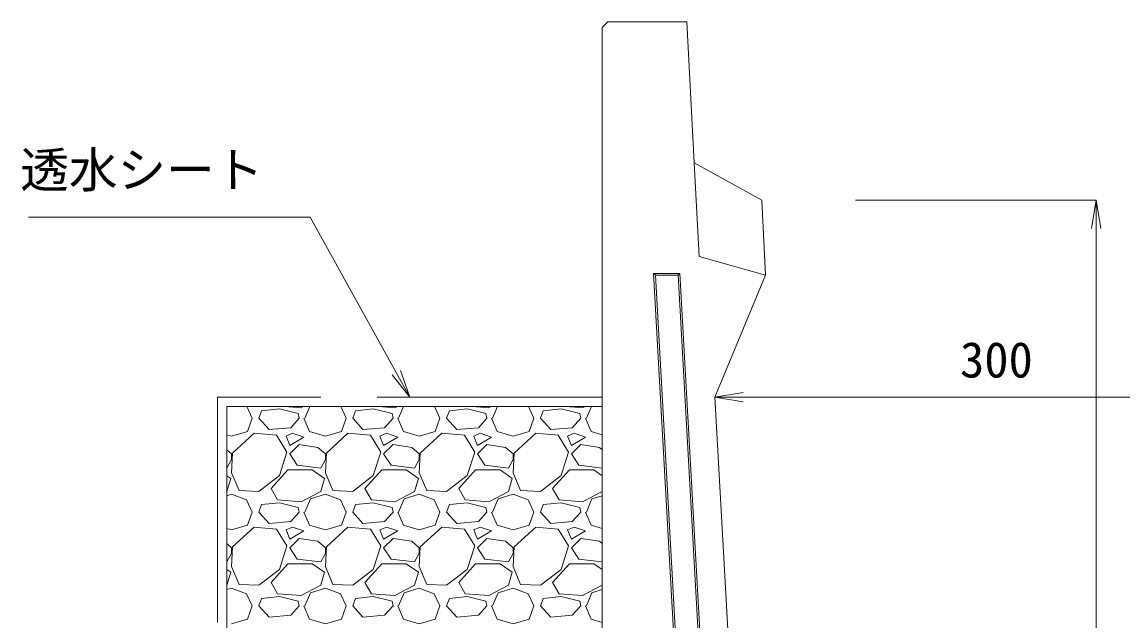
# Model space of a CAD drawing. Units: millimetres at full size, sheet at 1:20; details may follow other scales. Extents: x 0 to 23340, y -4498 to 8520.
# Drawn here: x 8338 to 8924, y 4542 to 4861 of the extents above; entities that cross this region are included whole.
import ezdxf
from ezdxf.enums import TextEntityAlignment as Align

# ---------------------------------------------------------------- set-up
doc = ezdxf.new("R2010")
doc.units = ezdxf.units.MM
doc.header["$LTSCALE"] = 20
doc.linetypes.add('DASHED', pattern=[7.5, 6, -1.5])
for name, color, linetype, lineweight in [('KIJUN', 5, 'Continuous', 5), ('SUNPO', 3, 'Continuous', 13), ('ﾊｯﾁﾝｸﾞ', 7, 'Continuous', 5)]:
    doc.layers.add(name, color=color, linetype=linetype, lineweight=lineweight)
doc.styles.add('ＭＳ ゴシック', font='')
doc.styles.get('ＭＳ ゴシック').set_extended_font_data('MS Gothic')

# ---------------------------------------------------------------- blocks, each defined once
blk = doc.blocks.new('open_arrow')
at = {"color": 0, "linetype": 'Continuous', "lineweight": -2}
blk.add_lwpolyline([(7.5, 1.25), (0, 0), (7.5, -1.25)], dxfattribs=at)

msp = doc.modelspace()

# ---------------------------------------------------------------- linework, layer by layer
at = {"layer": 'KIJUN'}
for p, q in [((8674.75, 4727.2), (8675.81, 4726.2)), ((8688.77, 4727.2), (8687.83, 4726.2))]:
    msp.add_line(p, q, dxfattribs=at)
at = {"layer": 'KIJUN', "color": 7, "lineweight": 13}
for points in [[(8696.48, 4786.2), (8692.48, 4861.2), (8650.48, 4861.2), (8647.48, 4858.2), (8647.48, 3676.2), (8667.48, 3656.2), (9047.48, 3656.2), (9067.48, 3676.2), (9067.48, 4858.2), (9064.48, 4861.2), (9022.48, 4861.2), (9018.48, 4786.2), (8982.48, 4766.2), (8980.48, 4726.2), (9007.48, 4661.2), (8960.12, 3813.41)], [(8754.85, 3813.41), (8707.48, 4661.2), (8734.48, 4726.2), (8732.48, 4766.2), (8696.48, 4786.2)]]:
    msp.add_lwpolyline(points, dxfattribs=at)
at = {"layer": 'KIJUN', "color": 7, "linetype": 'DASHED', "lineweight": 13}
for points in [[(8734.48, 4726.2), (8699.15, 4736.2), (8696.48, 4786.2)], [(8647.48, 4661.2), (8442.48, 4661.2), (8442.48, 3451.2), (9272.48, 3451.2), (9272.48, 4661.2), (9067.48, 4661.2)]]:
    msp.add_lwpolyline(points, dxfattribs=at)
at = {"layer": 'KIJUN'}
for points in [[(8739.87, 3812.57), (8688.77, 4727.2), (8674.75, 4727.2), (8725.89, 3811.79)], [(8738.87, 3812.51), (8687.83, 4726.2), (8675.81, 4726.2), (8726.89, 3811.85)]]:
    msp.add_lwpolyline(points, dxfattribs=at)
at = {"layer": 'KIJUN', "color": 7, "lineweight": 13}
msp.add_lwpolyline([(9067.48, 4656.2), (9067.48, 3676.2), (9047.48, 3656.2), (8667.48, 3656.2), (8647.48, 3676.2), (8647.48, 4656.2), (8447.48, 4656.2), (8447.48, 3456.2), (9267.48, 3456.2), (9267.48, 4656.2)], close=True, dxfattribs=at)
at = {"layer": 'SUNPO'}
for p, q in [((8782.48, 4766.2), (8910.57, 4766.2)), ((8910.57, 3766.2), (8910.57, 4766.2)), ((8707.48, 4661.2), (9007.48, 4661.2))]:
    msp.add_line(p, q, dxfattribs=at)
msp.add_lwpolyline([(8544.98, 4661.2), (8537.73, 4674.32), (8491.9, 4757.23), (8341.82, 4757.23)], dxfattribs=at)
at = {"layer": 'ﾊｯﾁﾝｸﾞ'}
for p, q in [((8458.14, 4656.2), (8461, 4650)), ((8464.5, 4650), (8466, 4654)), ((8475.5, 4655), (8466, 4654)), ((8485.5, 4652.5), (8475.5, 4655)), ((8487, 4655.5), (8478.3, 4656.2)), ((8488.33, 4656.2), (8487, 4655.5)), ((8489, 4650), (8491.66, 4656.2)), ((8508.14, 4656.2), (8511, 4650)), ((8514.5, 4650), (8516, 4654)), ((8525.5, 4655), (8516, 4654)), ((8535.5, 4652.5), (8525.5, 4655)), ((8537, 4655.5), (8528.3, 4656.2)), ((8538.33, 4656.2), (8537, 4655.5)), ((8539, 4650), (8541.66, 4656.2)), ((8558.14, 4656.2), (8561, 4650)), ((8564.5, 4650), (8566, 4654)), ((8575.5, 4655), (8566, 4654)), ((8585.5, 4652.5), (8575.5, 4655)), ((8587, 4655.5), (8578.3, 4656.2)), ((8588.33, 4656.2), (8587, 4655.5)), ((8589, 4650), (8591.66, 4656.2)), ((8608.14, 4656.2), (8611, 4650)), ((8614.5, 4650), (8616, 4654)), ((8625.5, 4655), (8616, 4654)), ((8635.5, 4652.5), (8625.5, 4655)), ((8637, 4655.5), (8628.3, 4656.2)), ((8638.33, 4656.2), (8637, 4655.5)), ((8639, 4650), (8641.66, 4656.2)), ((8458.5, 4643), (8461, 4650)), ((8470, 4644), (8464.5, 4650)), ((8486, 4650), (8481.5, 4645)), ((8486, 4650), (8485.5, 4652.5)), ((8488.5, 4650), (8491.5, 4643)), ((8508.5, 4643), (8511, 4650)), ((8520, 4644), (8514.5, 4650)), ((8536, 4650), (8531.5, 4645)), ((8536, 4650), (8535.5, 4652.5)), ((8538.5, 4650), (8541.5, 4643)), ((8558.5, 4643), (8561, 4650)), ((8570, 4644), (8564.5, 4650)), ((8586, 4650), (8581.5, 4645)), ((8586, 4650), (8585.5, 4652.5)), ((8588.5, 4650), (8591.5, 4643)), ((8608.5, 4643), (8611, 4650)), ((8620, 4644), (8614.5, 4650)), ((8636, 4650), (8631.5, 4645)), ((8636, 4650), (8635.5, 4652.5)), ((8638.5, 4650), (8641.5, 4643)), ((8450, 4640.5), (8458.5, 4643)), ((8462, 4642), (8450.5, 4631.5)), ((8474, 4641), (8462, 4642)), ((8481.5, 4645), (8470, 4644)), ((8482.5, 4642), (8479, 4640.5)), ((8488.5, 4640), (8482.5, 4642)), ((8491.5, 4643), (8500, 4640.5)), ((8500, 4640.5), (8508.5, 4643)), ((8512, 4642), (8500.5, 4631.5)), ((8524, 4641), (8512, 4642)), ((8531.5, 4645), (8520, 4644)), ((8532.5, 4642), (8529, 4640.5)), ((8538.5, 4640), (8532.5, 4642)), ((8541.5, 4643), (8550, 4640.5)), ((8550, 4640.5), (8558.5, 4643)), ((8562, 4642), (8550.5, 4631.5)), ((8574, 4641), (8562, 4642)), ((8581.5, 4645), (8570, 4644)), ((8582.5, 4642), (8579, 4640.5)), ((8588.5, 4640), (8582.5, 4642)), ((8591.5, 4643), (8600, 4640.5)), ((8600, 4640.5), (8608.5, 4643)), ((8612, 4642), (8600.5, 4631.5)), ((8624, 4641), (8612, 4642)), ((8631.5, 4645), (8620, 4644)), ((8632.5, 4642), (8629, 4640.5)), ((8638.5, 4640), (8632.5, 4642)), ((8641.5, 4643), (8647.48, 4641.24)), ((8447.48, 4641.24), (8450, 4640.5)), ((8479.5, 4632), (8474, 4641)), ((8479, 4640.5), (8481, 4635.5)), ((8481, 4635.5), (8488.5, 4640)), ((8486, 4636), (8481, 4631)), ((8496, 4634.5), (8486, 4636)), ((8529.5, 4632), (8524, 4641)), ((8529, 4640.5), (8531, 4635.5)), ((8531, 4635.5), (8538.5, 4640)), ((8536, 4636), (8531, 4631)), ((8546, 4634.5), (8536, 4636)), ((8579.5, 4632), (8574, 4641)), ((8579, 4640.5), (8581, 4635.5)), ((8581, 4635.5), (8588.5, 4640)), ((8586, 4636), (8581, 4631)), ((8596, 4634.5), (8586, 4636)), ((8629.5, 4632), (8624, 4641)), ((8629, 4640.5), (8631, 4635.5)), ((8631, 4635.5), (8638.5, 4640)), ((8636, 4636), (8631, 4631)), ((8646, 4634.5), (8636, 4636)), ((8450, 4631), (8447.48, 4633.2)), ((8450.5, 4631.5), (8450, 4621)), ((8450, 4628), (8450, 4631)), ((8475.5, 4619.5), (8479.5, 4632)), ((8481, 4631), (8485, 4625)), ((8500, 4631), (8496, 4634.5)), ((8500.5, 4631.5), (8500, 4621)), ((8500, 4628), (8500, 4631)), ((8525.5, 4619.5), (8529.5, 4632)), ((8531, 4631), (8535, 4625)), ((8550, 4631), (8546, 4634.5)), ((8550.5, 4631.5), (8550, 4621)), ((8550, 4628), (8550, 4631)), ((8575.5, 4619.5), (8579.5, 4632)), ((8581, 4631), (8585, 4625)), ((8600, 4631), (8596, 4634.5)), ((8600.5, 4631.5), (8600, 4621)), ((8600, 4628), (8600, 4631)), ((8625.5, 4619.5), (8629.5, 4632)), ((8631, 4631), (8635, 4625)), ((8647.48, 4633.2), (8646, 4634.5)), ((8447.5, 4623.5), (8450, 4628)), ((8485, 4625), (8497.5, 4623.5)), ((8497.5, 4623.5), (8500, 4628)), ((8535, 4625), (8547.5, 4623.5)), ((8547.5, 4623.5), (8550, 4628)), ((8585, 4625), (8597.5, 4623.5)), ((8597.5, 4623.5), (8600, 4628)), ((8635, 4625), (8647.48, 4623.5)), ((8447.48, 4623.5), (8447.5, 4623.5)), ((8447.48, 4619.4), (8449.5, 4618)), ((8450, 4621), (8454, 4611.5)), ((8464.5, 4611), (8475.5, 4619.5)), ((8471, 4612.5), (8480, 4622.5)), ((8480, 4622.5), (8493, 4622.5)), ((8493, 4622.5), (8499.5, 4618)), ((8500, 4621), (8504, 4611.5)), ((8514.5, 4611), (8525.5, 4619.5)), ((8521, 4612.5), (8530, 4622.5)), ((8530, 4622.5), (8543, 4622.5)), ((8543, 4622.5), (8549.5, 4618)), ((8550, 4621), (8554, 4611.5)), ((8564.5, 4611), (8575.5, 4619.5)), ((8571, 4612.5), (8580, 4622.5)), ((8580, 4622.5), (8593, 4622.5)), ((8593, 4622.5), (8599.5, 4618)), ((8600, 4621), (8604, 4611.5)), ((8614.5, 4611), (8625.5, 4619.5)), ((8621, 4612.5), (8630, 4622.5)), ((8630, 4622.5), (8643, 4622.5)), ((8643, 4622.5), (8647.48, 4619.4)), ((8449.5, 4618), (8447.5, 4611)), ((8474.5, 4606.5), (8471, 4612.5)), ((8499.5, 4618), (8497.5, 4611)), ((8524.5, 4606.5), (8521, 4612.5)), ((8549.5, 4618), (8547.5, 4611)), ((8574.5, 4606.5), (8571, 4612.5)), ((8599.5, 4618), (8597.5, 4611)), ((8624.5, 4606.5), (8621, 4612.5)), ((8447.5, 4611), (8447.48, 4610.99)), ((8447.48, 4608.71), (8450, 4609.5)), ((8450, 4609.5), (8458, 4606.5)), ((8454, 4611.5), (8464.5, 4611)), ((8458, 4606.5), (8461, 4600)), ((8487, 4605.5), (8474.5, 4606.5)), ((8497.5, 4611), (8487, 4605.5)), ((8489, 4600), (8492, 4607)), ((8492, 4607), (8500, 4609.5)), ((8500, 4609.5), (8508, 4606.5)), ((8504, 4611.5), (8514.5, 4611)), ((8508, 4606.5), (8511, 4600)), ((8537, 4605.5), (8524.5, 4606.5)), ((8547.5, 4611), (8537, 4605.5)), ((8539, 4600), (8542, 4607)), ((8542, 4607), (8550, 4609.5)), ((8550, 4609.5), (8558, 4606.5)), ((8554, 4611.5), (8564.5, 4611)), ((8558, 4606.5), (8561, 4600)), ((8587, 4605.5), (8574.5, 4606.5)), ((8597.5, 4611), (8587, 4605.5)), ((8589, 4600), (8592, 4607)), ((8592, 4607), (8600, 4609.5)), ((8600, 4609.5), (8608, 4606.5)), ((8604, 4611.5), (8614.5, 4611)), ((8608, 4606.5), (8611, 4600)), ((8637, 4605.5), (8624.5, 4606.5)), ((8647.48, 4610.99), (8637, 4605.5)), ((8639, 4600), (8642, 4607)), ((8642, 4607), (8647.48, 4608.71)), ((8464.5, 4600), (8466, 4604)), ((8475.5, 4605), (8466, 4604)), ((8485.5, 4602.5), (8475.5, 4605)), ((8486, 4600), (8485.5, 4602.5)), ((8514.5, 4600), (8516, 4604)), ((8525.5, 4605), (8516, 4604)), ((8535.5, 4602.5), (8525.5, 4605)), ((8536, 4600), (8535.5, 4602.5)), ((8564.5, 4600), (8566, 4604)), ((8575.5, 4605), (8566, 4604)), ((8585.5, 4602.5), (8575.5, 4605)), ((8586, 4600), (8585.5, 4602.5)), ((8614.5, 4600), (8616, 4604)), ((8625.5, 4605), (8616, 4604)), ((8635.5, 4602.5), (8625.5, 4605)), ((8636, 4600), (8635.5, 4602.5)), ((8458.5, 4593), (8461, 4600)), ((8470, 4594), (8464.5, 4600)), ((8481.5, 4595), (8470, 4594)), ((8486, 4600), (8481.5, 4595)), ((8488.5, 4600), (8491.5, 4593)), ((8508.5, 4593), (8511, 4600)), ((8520, 4594), (8514.5, 4600)), ((8531.5, 4595), (8520, 4594)), ((8536, 4600), (8531.5, 4595)), ((8538.5, 4600), (8541.5, 4593)), ((8558.5, 4593), (8561, 4600)), ((8570, 4594), (8564.5, 4600)), ((8581.5, 4595), (8570, 4594)), ((8586, 4600), (8581.5, 4595)), ((8588.5, 4600), (8591.5, 4593)), ((8608.5, 4593), (8611, 4600)), ((8620, 4594), (8614.5, 4600)), ((8631.5, 4595), (8620, 4594)), ((8636, 4600), (8631.5, 4595)), ((8638.5, 4600), (8641.5, 4593)), ((8447.48, 4591.24), (8450, 4590.5)), ((8450, 4590.5), (8458.5, 4593)), ((8462, 4592), (8450.5, 4581.5)), ((8474, 4591), (8462, 4592)), ((8479.5, 4582), (8474, 4591)), ((8482.5, 4592), (8479, 4590.5)), ((8479, 4590.5), (8481, 4585.5)), ((8481, 4585.5), (8488.5, 4590)), ((8488.5, 4590), (8482.5, 4592)), ((8491.5, 4593), (8500, 4590.5)), ((8500, 4590.5), (8508.5, 4593)), ((8512, 4592), (8500.5, 4581.5)), ((8524, 4591), (8512, 4592)), ((8529.5, 4582), (8524, 4591)), ((8532.5, 4592), (8529, 4590.5)), ((8529, 4590.5), (8531, 4585.5)), ((8531, 4585.5), (8538.5, 4590)), ((8538.5, 4590), (8532.5, 4592)), ((8541.5, 4593), (8550, 4590.5)), ((8550, 4590.5), (8558.5, 4593)), ((8562, 4592), (8550.5, 4581.5)), ((8574, 4591), (8562, 4592)), ((8579.5, 4582), (8574, 4591)), ((8582.5, 4592), (8579, 4590.5)), ((8579, 4590.5), (8581, 4585.5)), ((8581, 4585.5), (8588.5, 4590)), ((8588.5, 4590), (8582.5, 4592)), ((8591.5, 4593), (8600, 4590.5)), ((8600, 4590.5), (8608.5, 4593)), ((8612, 4592), (8600.5, 4581.5)), ((8624, 4591), (8612, 4592)), ((8629.5, 4582), (8624, 4591)), ((8632.5, 4592), (8629, 4590.5)), ((8629, 4590.5), (8631, 4585.5)), ((8631, 4585.5), (8638.5, 4590)), ((8638.5, 4590), (8632.5, 4592)), ((8641.5, 4593), (8647.48, 4591.24)), ((8450, 4581), (8447.48, 4583.2)), ((8486, 4586), (8481, 4581)), ((8496, 4584.5), (8486, 4586)), ((8500, 4581), (8496, 4584.5)), ((8536, 4586), (8531, 4581)), ((8546, 4584.5), (8536, 4586)), ((8550, 4581), (8546, 4584.5)), ((8586, 4586), (8581, 4581)), ((8596, 4584.5), (8586, 4586)), ((8600, 4581), (8596, 4584.5)), ((8636, 4586), (8631, 4581)), ((8646, 4584.5), (8636, 4586)), ((8647.48, 4583.2), (8646, 4584.5)), ((8447.5, 4573.5), (8450, 4578)), ((8450.5, 4581.5), (8450, 4571)), ((8450, 4578), (8450, 4581)), ((8475.5, 4569.5), (8479.5, 4582)), ((8481, 4581), (8485, 4575)), ((8497.5, 4573.5), (8500, 4578)), ((8500.5, 4581.5), (8500, 4571)), ((8500, 4578), (8500, 4581)), ((8525.5, 4569.5), (8529.5, 4582)), ((8531, 4581), (8535, 4575)), ((8547.5, 4573.5), (8550, 4578)), ((8550.5, 4581.5), (8550, 4571)), ((8550, 4578), (8550, 4581)), ((8575.5, 4569.5), (8579.5, 4582)), ((8581, 4581), (8585, 4575)), ((8597.5, 4573.5), (8600, 4578)), ((8600.5, 4581.5), (8600, 4571)), ((8600, 4578), (8600, 4581)), ((8625.5, 4569.5), (8629.5, 4582)), ((8631, 4581), (8635, 4575)), ((8447.48, 4573.5), (8447.5, 4573.5)), ((8471, 4562.5), (8480, 4572.5)), ((8480, 4572.5), (8493, 4572.5)), ((8485, 4575), (8497.5, 4573.5)), ((8493, 4572.5), (8499.5, 4568)), ((8521, 4562.5), (8530, 4572.5)), ((8530, 4572.5), (8543, 4572.5)), ((8535, 4575), (8547.5, 4573.5)), ((8543, 4572.5), (8549.5, 4568)), ((8571, 4562.5), (8580, 4572.5)), ((8580, 4572.5), (8593, 4572.5)), ((8585, 4575), (8597.5, 4573.5)), ((8593, 4572.5), (8599.5, 4568)), ((8621, 4562.5), (8630, 4572.5)), ((8630, 4572.5), (8643, 4572.5)), ((8635, 4575), (8647.48, 4573.5)), ((8643, 4572.5), (8647.48, 4569.4)), ((8447.48, 4569.4), (8449.5, 4568)), ((8449.5, 4568), (8447.5, 4561)), ((8450, 4571), (8454, 4561.5)), ((8464.5, 4561), (8475.5, 4569.5)), ((8499.5, 4568), (8497.5, 4561)), ((8500, 4571), (8504, 4561.5)), ((8514.5, 4561), (8525.5, 4569.5)), ((8549.5, 4568), (8547.5, 4561)), ((8550, 4571), (8554, 4561.5)), ((8564.5, 4561), (8575.5, 4569.5)), ((8599.5, 4568), (8597.5, 4561)), ((8600, 4571), (8604, 4561.5)), ((8614.5, 4561), (8625.5, 4569.5)), ((8447.5, 4561), (8447.48, 4560.99)), ((8454, 4561.5), (8464.5, 4561)), ((8474.5, 4556.5), (8471, 4562.5)), ((8497.5, 4561), (8487, 4555.5)), ((8504, 4561.5), (8514.5, 4561)), ((8524.5, 4556.5), (8521, 4562.5)), ((8547.5, 4561), (8537, 4555.5)), ((8554, 4561.5), (8564.5, 4561)), ((8574.5, 4556.5), (8571, 4562.5)), ((8597.5, 4561), (8587, 4555.5)), ((8604, 4561.5), (8614.5, 4561)), ((8624.5, 4556.5), (8621, 4562.5)), ((8647.48, 4560.99), (8637, 4555.5)), ((8447.48, 4558.71), (8450, 4559.5)), ((8450, 4559.5), (8458, 4556.5)), ((8458, 4556.5), (8461, 4550)), ((8464.5, 4550), (8466, 4554)), ((8475.5, 4555), (8466, 4554)), ((8487, 4555.5), (8474.5, 4556.5)), ((8485.5, 4552.5), (8475.5, 4555)), ((8489, 4550), (8492, 4557)), ((8492, 4557), (8500, 4559.5)), ((8500, 4559.5), (8508, 4556.5)), ((8508, 4556.5), (8511, 4550)), ((8514.5, 4550), (8516, 4554)), ((8525.5, 4555), (8516, 4554)), ((8537, 4555.5), (8524.5, 4556.5)), ((8535.5, 4552.5), (8525.5, 4555)), ((8539, 4550), (8542, 4557)), ((8542, 4557), (8550, 4559.5)), ((8550, 4559.5), (8558, 4556.5)), ((8558, 4556.5), (8561, 4550)), ((8564.5, 4550), (8566, 4554)), ((8575.5, 4555), (8566, 4554)), ((8587, 4555.5), (8574.5, 4556.5)), ((8585.5, 4552.5), (8575.5, 4555)), ((8589, 4550), (8592, 4557)), ((8592, 4557), (8600, 4559.5)), ((8600, 4559.5), (8608, 4556.5)), ((8608, 4556.5), (8611, 4550)), ((8614.5, 4550), (8616, 4554)), ((8625.5, 4555), (8616, 4554)), ((8637, 4555.5), (8624.5, 4556.5)), ((8635.5, 4552.5), (8625.5, 4555)), ((8639, 4550), (8642, 4557)), ((8642, 4557), (8647.48, 4558.71)), ((8458.5, 4543), (8461, 4550)), ((8470, 4544), (8464.5, 4550)), ((8486, 4550), (8481.5, 4545)), ((8486, 4550), (8485.5, 4552.5)), ((8488.5, 4550), (8491.5, 4543)), ((8508.5, 4543), (8511, 4550)), ((8520, 4544), (8514.5, 4550)), ((8536, 4550), (8531.5, 4545)), ((8536, 4550), (8535.5, 4552.5)), ((8538.5, 4550), (8541.5, 4543)), ((8558.5, 4543), (8561, 4550)), ((8570, 4544), (8564.5, 4550)), ((8586, 4550), (8581.5, 4545)), ((8586, 4550), (8585.5, 4552.5)), ((8588.5, 4550), (8591.5, 4543)), ((8608.5, 4543), (8611, 4550)), ((8620, 4544), (8614.5, 4550)), ((8636, 4550), (8631.5, 4545)), ((8636, 4550), (8635.5, 4552.5)), ((8638.5, 4550), (8641.5, 4543)), ((8450, 4540.5), (8458.5, 4543)), ((8481.5, 4545), (8470, 4544)), ((8491.5, 4543), (8500, 4540.5)), ((8500, 4540.5), (8508.5, 4543)), ((8531.5, 4545), (8520, 4544)), ((8541.5, 4543), (8550, 4540.5)), ((8550, 4540.5), (8558.5, 4543)), ((8581.5, 4545), (8570, 4544)), ((8591.5, 4543), (8600, 4540.5)), ((8600, 4540.5), (8608.5, 4543)), ((8631.5, 4545), (8620, 4544)), ((8641.5, 4543), (8647.48, 4541.24))]:
    msp.add_line(p, q, dxfattribs=at)

# ---------------------------------------------------------------- block references
at = {"layer": 'SUNPO', "xscale": 2, "yscale": 2}
for p, rotation in [((8910.57, 4766.2), 270), ((8544.98, 4661.2), 118.9)]:
    msp.add_blockref('open_arrow', p, dxfattribs=dict(at, rotation=rotation))
msp.add_blockref('open_arrow', (8707.48, 4661.2), dxfattribs=at)

# ---------------------------------------------------------------- texts
at = {"layer": 'SUNPO', "style": 'ＭＳ ゴシック'}
msp.add_text('透水シート', height=18.99, dxfattribs=at).set_placement((8466.9, 4767.23), align=Align.BOTTOM_RIGHT)
msp.add_text('300', height=18.99, dxfattribs=at).set_placement((8857.48, 4681.2), align=Align.MIDDLE_CENTER)

doc.saveas('drawing.dxf')
